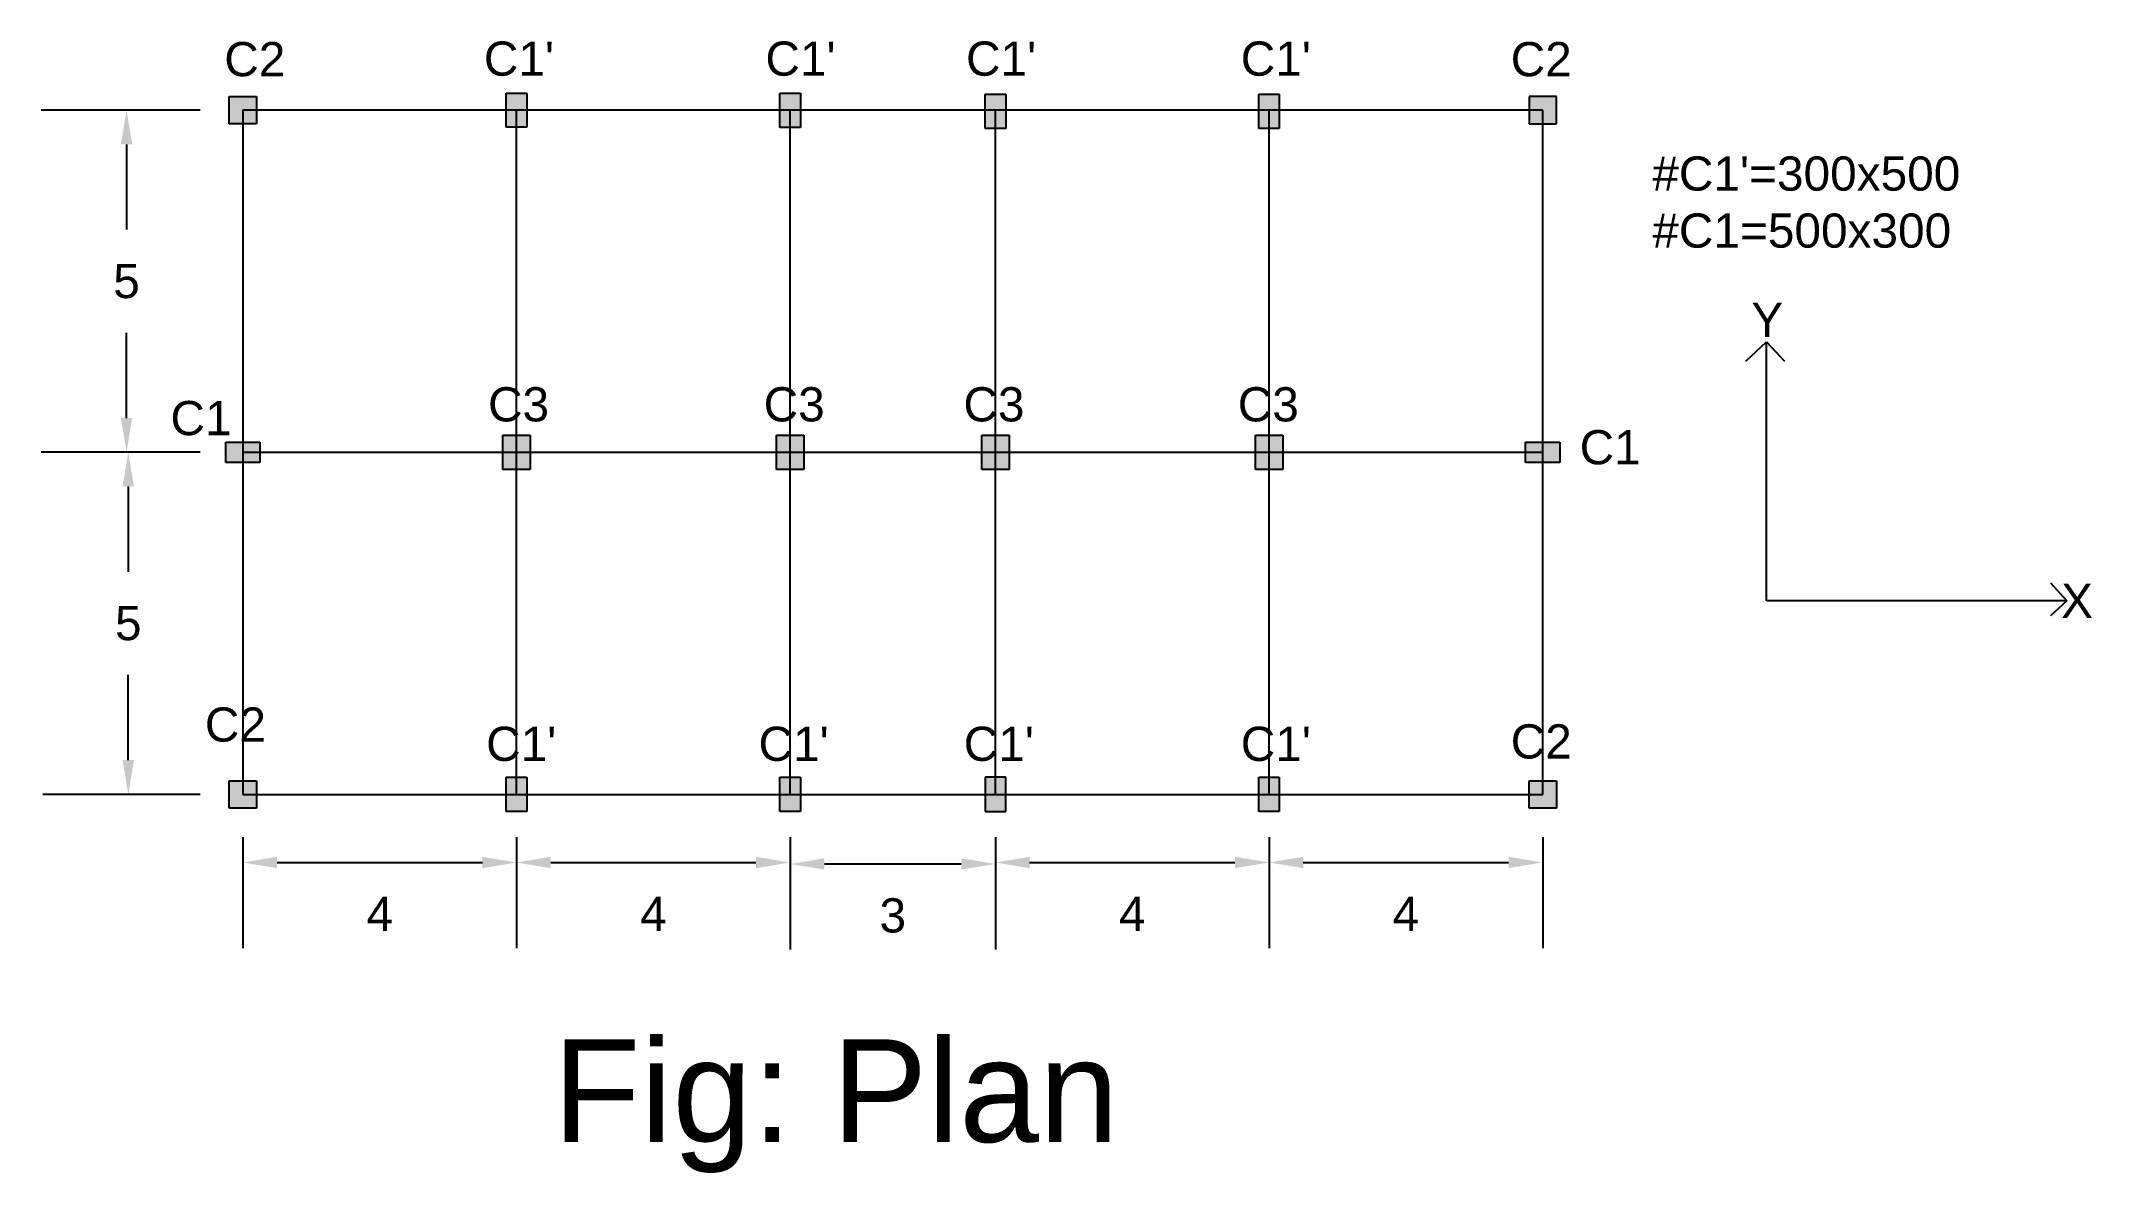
# Model space of a CAD drawing. Header units: metres. Extents: x -0.8 to 29.1, y 0.5 to 17.
import ezdxf

# ---------------------------------------------------------------- set-up
doc = ezdxf.new("R2010")
doc.units = ezdxf.units.M
doc.styles.get("Standard").update_dxf_attribs({"font": 'arial.ttf'})
doc.dimstyles.new('ISO-25', dxfattribs={"dimtxt": 0.5, "dimasz": 0.5, "dimexe": 1.25, "dimexo": 0.625, "dimgap": 0.5, "dimtad": 4, "dimtih": 1, "dimtoh": 1, "dimdsep": 46, "dimtxsty": 'Standard', "dimcen": 2.5, "dimclrd": 1, "dimclrt": 20, "dimadec": 0, "dimazin": 0, "dimtfac": 1, "dimtmove": 1, "dimatfit": 3, "dimfxl": 1, "dimarcsym": 0})

# ---------------------------------------------------------------- blocks, each defined once
blk = doc.blocks.new('C2')
h = blk.add_hatch(color=256)
h.dxf.hatch_style = 1
h.paths.add_polyline_path([(0.2, 0.2), (-0.2, 0.2), (-0.2, -0.2), (0.2, -0.2)])
for p, q in [((-0.2, 0.2), (0.2, 0.2)), ((-0.2, -0.2), (-0.2, 0.2)), ((0.2, 0.2), (0.2, -0.2)), ((0.2, -0.2), (-0.2, -0.2))]:
    blk.add_line(p, q)
blk = doc.blocks.new('C3')
h = blk.add_hatch(color=256)
h.dxf.hatch_style = 1
h.paths.add_polyline_path([(0.2, -0.25), (0.2, 0.25), (-0.2, 0.25), (-0.2, -0.25)])
for p, q in [((-0.2, 0.25), (0.2, 0.25)), ((-0.2, -0.25), (-0.2, 0.25)), ((0.2, 0.25), (0.2, -0.25)), ((0.2, -0.25), (-0.2, -0.25))]:
    blk.add_line(p, q)
blk = doc.blocks.new('C1(500x300)')
h = blk.add_hatch(color=256)
h.dxf.hatch_style = 1
h.paths.add_polyline_path([(0.25, -0.15), (0.25, 0.15), (-0.25, 0.15), (-0.25, -0.15)])
for p, q in [((-0.25, 0.15), (0.25, 0.15)), ((-0.25, -0.15), (-0.25, 0.15)), ((0.25, 0.15), (0.25, -0.15)), ((0.25, -0.15), (-0.25, -0.15))]:
    blk.add_line(p, q)
blk = doc.blocks.new('C1(300x500)')
at = {"rotation": 270}
blk.add_blockref('C1(500x300)', (0, 0), dxfattribs=at)
blk = doc.blocks.new('*D6')
at = {"color": 0, "lineweight": -2, "transparency": 16777216}
for p, q in [((1.496, 16.012), (-0.83, 16.012)), ((1.496, 11.012), (-0.83, 11.012))]:
    blk.add_line(p, q, dxfattribs=at)
at = {"color": 1, "lineweight": -2, "transparency": 16777216}
for p, q in [((0.42, 15.512), (0.42, 14.267)), ((0.42, 11.512), (0.42, 12.758))]:
    blk.add_line(p, q, dxfattribs=at)
at = {"color": 1, "transparency": 16777216}
for points in [[(0.337, 15.512), (0.503, 15.512), (0.42, 16.012)], [(0.337, 11.512), (0.503, 11.512), (0.42, 11.012)]]:
    blk.add_solid(points, dxfattribs=at)
at = {"layer": 'Defpoints', "color": 0, "transparency": 16777216}
for p in [(2.121, 16.012), (0.42, 11.012), (2.121, 11.012)]:
    blk.add_point(p, dxfattribs=at)
at = {"color": 20, "transparency": 16777216, "insert": (0.42, 13.512), "char_height": 0.5, "attachment_point": 5}
blk.add_mtext('5', dxfattribs=at)
blk = doc.blocks.new('*D7')
at = {"color": 0, "lineweight": -2, "transparency": 16777216}
for p, q in [((1.496, 11.012), (-0.804, 11.012)), ((1.496, 6.012), (-0.804, 6.012))]:
    blk.add_line(p, q, dxfattribs=at)
at = {"color": 1, "lineweight": -2, "transparency": 16777216}
for p, q in [((0.446, 10.512), (0.446, 9.267)), ((0.446, 6.512), (0.446, 7.758))]:
    blk.add_line(p, q, dxfattribs=at)
at = {"color": 1, "transparency": 16777216}
for points in [[(0.362, 10.512), (0.529, 10.512), (0.446, 11.012)], [(0.362, 6.512), (0.529, 6.512), (0.446, 6.012)]]:
    blk.add_solid(points, dxfattribs=at)
at = {"layer": 'Defpoints', "color": 0, "transparency": 16777216}
for p in [(2.121, 11.012), (0.446, 6.012), (2.121, 6.012)]:
    blk.add_point(p, dxfattribs=at)
at = {"color": 20, "transparency": 16777216, "insert": (0.446, 8.512), "char_height": 0.5, "attachment_point": 5}
blk.add_mtext('5', dxfattribs=at)
blk = doc.blocks.new('*D9')
at = {"color": 0, "lineweight": -2, "transparency": 16777216}
for p, q in [((2.121, 5.387), (2.121, 3.766)), ((6.121, 5.387), (6.121, 3.766))]:
    blk.add_line(p, q, dxfattribs=at)
at = {"color": 1, "lineweight": -2, "transparency": 16777216}
blk.add_line((2.621, 5.016), (5.621, 5.016), dxfattribs=at)
at = {"color": 1, "transparency": 16777216}
for points in [[(2.621, 5.1), (2.621, 4.933), (2.121, 5.016)], [(5.621, 5.1), (5.621, 4.933), (6.121, 5.016)]]:
    blk.add_solid(points, dxfattribs=at)
at = {"layer": 'Defpoints', "color": 0, "transparency": 16777216}
for p in [(2.121, 6.012), (6.121, 6.012), (6.121, 5.016)]:
    blk.add_point(p, dxfattribs=at)
at = {"color": 20, "transparency": 16777216, "insert": (4.121, 4.266), "char_height": 0.5, "attachment_point": 5}
blk.add_mtext('4', dxfattribs=at)
blk = doc.blocks.new('*D10')
at = {"color": 0, "lineweight": -2, "transparency": 16777216}
for p, q in [((6.121, 5.387), (6.121, 3.766)), ((10.121, 5.387), (10.121, 3.766))]:
    blk.add_line(p, q, dxfattribs=at)
at = {"color": 1, "lineweight": -2, "transparency": 16777216}
blk.add_line((6.621, 5.016), (9.621, 5.016), dxfattribs=at)
at = {"color": 1, "transparency": 16777216}
for points in [[(6.621, 5.1), (6.621, 4.933), (6.121, 5.016)], [(9.621, 5.1), (9.621, 4.933), (10.121, 5.016)]]:
    blk.add_solid(points, dxfattribs=at)
at = {"layer": 'Defpoints', "color": 0, "transparency": 16777216}
for p in [(6.121, 6.012), (10.121, 6.012), (10.121, 5.016)]:
    blk.add_point(p, dxfattribs=at)
at = {"color": 20, "transparency": 16777216, "insert": (8.121, 4.266), "char_height": 0.5, "attachment_point": 5}
blk.add_mtext('4', dxfattribs=at)
blk = doc.blocks.new('*D12')
at = {"color": 0, "lineweight": -2, "transparency": 16777216}
for p, q in [((13.121, 5.387), (13.121, 3.766)), ((17.121, 5.387), (17.121, 3.766))]:
    blk.add_line(p, q, dxfattribs=at)
at = {"color": 1, "lineweight": -2, "transparency": 16777216}
blk.add_line((13.621, 5.016), (16.621, 5.016), dxfattribs=at)
at = {"color": 1, "transparency": 16777216}
for points in [[(13.621, 5.1), (13.621, 4.933), (13.121, 5.016)], [(16.621, 5.1), (16.621, 4.933), (17.121, 5.016)]]:
    blk.add_solid(points, dxfattribs=at)
at = {"layer": 'Defpoints', "color": 0, "transparency": 16777216}
for p in [(13.121, 6.012), (17.121, 6.012), (17.121, 5.016)]:
    blk.add_point(p, dxfattribs=at)
at = {"color": 20, "transparency": 16777216, "insert": (15.121, 4.266), "char_height": 0.5, "attachment_point": 5}
blk.add_mtext('4', dxfattribs=at)
blk = doc.blocks.new('*D13')
at = {"color": 0, "lineweight": -2, "transparency": 16777216}
for p, q in [((17.121, 5.387), (17.121, 3.766)), ((21.121, 5.387), (21.121, 3.766))]:
    blk.add_line(p, q, dxfattribs=at)
at = {"color": 1, "lineweight": -2, "transparency": 16777216}
blk.add_line((17.621, 5.016), (20.621, 5.016), dxfattribs=at)
at = {"color": 1, "transparency": 16777216}
for points in [[(17.621, 5.1), (17.621, 4.933), (17.121, 5.016)], [(20.621, 5.1), (20.621, 4.933), (21.121, 5.016)]]:
    blk.add_solid(points, dxfattribs=at)
at = {"layer": 'Defpoints', "color": 0, "transparency": 16777216}
for p in [(17.121, 6.012), (21.121, 6.012), (21.121, 5.016)]:
    blk.add_point(p, dxfattribs=at)
at = {"color": 20, "transparency": 16777216, "insert": (19.121, 4.266), "char_height": 0.5, "attachment_point": 5}
blk.add_mtext('4', dxfattribs=at)
blk = doc.blocks.new('*D14')
at = {"color": 0, "lineweight": -2, "transparency": 16777216}
for p, q in [((10.121, 5.387), (10.121, 3.745)), ((13.121, 5.387), (13.121, 3.745))]:
    blk.add_line(p, q, dxfattribs=at)
at = {"color": 1, "lineweight": -2, "transparency": 16777216}
blk.add_line((10.621, 4.995), (12.621, 4.995), dxfattribs=at)
at = {"color": 1, "transparency": 16777216}
for points in [[(10.621, 5.078), (10.621, 4.912), (10.121, 4.995)], [(12.621, 5.078), (12.621, 4.912), (13.121, 4.995)]]:
    blk.add_solid(points, dxfattribs=at)
at = {"layer": 'Defpoints', "color": 0, "transparency": 16777216}
for p in [(10.121, 6.012), (13.121, 6.012), (13.121, 4.995)]:
    blk.add_point(p, dxfattribs=at)
at = {"color": 20, "transparency": 16777216, "insert": (11.621, 4.24), "char_height": 0.5, "attachment_point": 5}
blk.add_mtext('3', dxfattribs=at)

msp = doc.modelspace()

# ---------------------------------------------------------------- linework, layer by layer
for p, q in [((2.121, 16.012), (2.121, 11.012)), ((21.121, 16.012), (2.121, 16.012)), ((6.121, 6.012), (6.121, 16.012)), ((10.121, 6.012), (10.121, 16.012)), ((13.121, 6.012), (13.121, 16.012)), ((17.121, 6.012), (17.121, 16.012)), ((21.121, 11.012), (21.121, 16.012)), ((24.09, 12.345), (24.391, 12.627)), ((24.391, 8.839), (24.391, 12.627)), ((24.391, 12.627), (24.656, 12.345)), ((2.121, 11.012), (2.121, 6.012)), ((2.121, 11.012), (21.121, 11.012)), ((21.121, 6.012), (21.121, 11.012)), ((28.543, 9.103), (28.782, 8.839)), ((28.782, 8.839), (24.391, 8.839)), ((28.782, 8.839), (28.543, 8.622)), ((2.121, 6.012), (6.121, 6.012)), ((6.121, 6.012), (10.121, 6.012)), ((10.121, 6.012), (13.121, 6.012)), ((13.121, 6.012), (17.121, 6.012)), ((17.121, 6.012), (21.121, 6.012))]:
    msp.add_line(p, q)

# ---------------------------------------------------------------- block references
at = {"color": 242, "true_color": 0xcd2027}
msp.add_blockref('C2', (2.121, 16.012), dxfattribs=at)
at = {"rotation": 180}
for p in [(6.121, 16.012), (10.121, 16.01)]:
    msp.add_blockref('C1(300x500)', p, dxfattribs=at)
for name, p in [('C1(300x500)', (13.121, 15.995)), ('C1(300x500)', (17.121, 15.995)), ('C1(500x300)', (2.121, 11.012)), ('C3', (6.121, 11.012)), ('C3', (10.121, 11.012)), ('C3', (13.121, 11.012)), ('C3', (17.121, 11.012)), ('C1(500x300)', (21.121, 11.012)), ('C2', (2.121, 6.012)), ('C1(300x500)', (6.121, 6.012)), ('C1(300x500)', (10.121, 6.012)), ('C1(300x500)', (17.121, 6.012)), ('C2', (21.121, 6.012))]:
    msp.add_blockref(name, p)
at = {"xscale": -1, "rotation": 180}
for name, p in [('C2', (21.121, 16.012)), ('C1(300x500)', (13.121, 6.012))]:
    msp.add_blockref(name, p, dxfattribs=at)

# ---------------------------------------------------------------- texts
at = {"attachment_point": 1}
for s, width, insert, char_height in [('{\\C6;C2}', 2.67477, (1.849, 17.008), 0.5), ("{\\C4;C1'}", 6.04257, (5.643, 17.016), 0.5), ("{\\C4;C1'}", 6.04257, (9.759, 17.016), 0.5), ("{\\C4;C1'}", 6.04257, (12.691, 17.016), 0.5), ("{\\C4;C1'}", 6.04257, (16.707, 17.016), 0.5), ('{\\C6;C2}', 2.67477, (20.653, 17.008), 0.5), ("\\pxi-3,l4,t4;#C1'=300x500\\P#C1=500x300", 8.98792, (22.223, 15.336), 0.5), ('Y', 2.53948, (24.171, 13.199), 0.5), ('{\\C5;C1}', 6.98157, (1.062, 11.762), 0.5), ('{\\C3;C3}', 5.44259, (5.704, 11.963), 0.5), ('{\\C3;C3}', 5.44259, (9.733, 11.963), 0.5), ('{\\C3;C3}', 5.44259, (12.653, 11.963), 0.5), ('{\\C3;C3}', 5.44259, (16.663, 11.963), 0.5), ('{\\C5;C1}', 6.98157, (21.661, 11.336), 0.5), ('X', 2.56676, (28.699, 9.092), 0.5), ('{\\C6;C2}', 2.67477, (1.565, 7.283), 0.5), ("{\\C4;C1'}", 6.04257, (5.676, 7.001), 0.5), ("{\\C4;C1'}", 6.04257, (9.658, 7.001), 0.5), ("{\\C4;C1'}", 6.04257, (12.658, 7.001), 0.5), ("{\\C4;C1'}", 6.04257, (16.707, 7.001), 0.5), ('{\\C6;C2}', 2.67477, (20.653, 7.036), 0.5), ('Fig: Plan', 19.302, (6.654, 2.431), 1.5)]:
    msp.add_mtext_dynamic_manual_height_columns(s, width=width, gutter_width=12.5, heights=[0], dxfattribs=dict(at, insert=insert, char_height=char_height))

# ---------------------------------------------------------------- dimensions: what is measured, and where the dimension line sits
for base, p1, p2, picture, middle in [((0.42, 11.012), (2.121, 16.012), (2.121, 11.012), '*D6', (0.42, 13.512)), ((0.446, 6.012), (2.121, 11.012), (2.121, 6.012), '*D7', (0.446, 8.512))]:
    dim = msp.add_linear_dim(base=base, p1=p1, p2=p2, angle=90, dimstyle='ISO-25')
    dim.commit()
    dim.dimension.update_dxf_attribs({"geometry": picture, "text_midpoint": middle})
for base, p1, p2, picture, middle in [((6.121, 5.016), (2.121, 6.012), (6.121, 6.012), '*D9', (4.121, 4.266)), ((10.121, 5.016), (6.121, 6.012), (10.121, 6.012), '*D10', (8.121, 4.266)), ((13.121, 4.995), (10.121, 6.012), (13.121, 6.012), '*D14', (11.621, 4.24)), ((17.121, 5.016), (13.121, 6.012), (17.121, 6.012), '*D12', (15.121, 4.266)), ((21.121, 5.016), (17.121, 6.012), (21.121, 6.012), '*D13', (19.121, 4.266))]:
    dim = msp.add_linear_dim(base=base, p1=p1, p2=p2, dimstyle='ISO-25')
    dim.commit()
    dim.dimension.update_dxf_attribs({"geometry": picture, "text_midpoint": middle})

doc.saveas('drawing.dxf')
